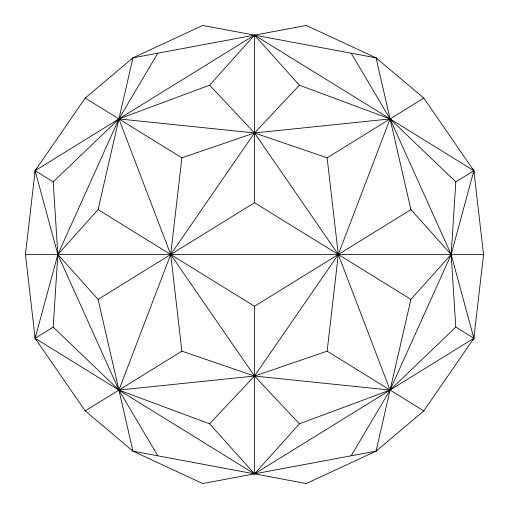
<?xml version="1.0" encoding="UTF-8"?>
<svg xmlns="http://www.w3.org/2000/svg" width="509" height="509" viewBox="0 0 509 509"><rect width="100%" height="100%" fill="white"/><g stroke="black" fill="none" stroke-linecap="round" stroke-linejoin="round"><path stroke-width="0.76" d="M157.828 455.809L118.921 390.079L53.19 327.128L57.841 254.5L53.19 181.872L118.921 118.921L157.828 53.19M351.172 53.19L390.079 118.921L455.809 181.872L451.159 254.5L455.809 327.128L390.079 390.079L351.172 455.809M25.45 254.5L35.127 170.706L85.2 98.078L132.957 57.841L202.716 25.45L376.043 57.841L423.8 98.078L473.873 170.706L483.55 254.5L473.873 338.294L423.8 410.922L376.043 451.159L306.284 483.55L132.957 451.159L85.2 410.922L35.127 338.294L25.45 254.5L483.55 254.5M472.314 340.095L473.873 338.294L451.159 254.5L390.079 118.921L254.5 132.957L181.872 157.828L170.706 254.5L181.872 351.172L254.5 376.043L390.079 390.079L451.159 254.5L473.873 170.706L472.314 168.905M36.686 168.905L35.127 170.706L57.841 254.5L118.921 390.079L254.5 376.043L327.128 351.172L338.294 254.5L327.128 157.828L254.5 132.957L118.921 118.921L57.841 254.5L35.127 338.294L36.686 340.095M377.086 449.962L376.043 451.159L202.716 483.55L132.957 451.159L98.078 299.387L57.841 254.5L98.078 209.613L132.957 57.841L306.284 25.45L376.043 57.841L377.086 59.038M376.043 451.159L410.922 299.387L451.159 254.5L410.922 209.613L376.043 57.841M131.914 59.038L132.957 57.841M209.613 85.2L254.5 132.957L338.294 254.5L390.079 390.079L299.387 423.8L254.5 376.043L170.706 254.5L118.921 118.921L209.613 85.2L254.5 35.127L473.873 170.706L473.873 173.092M35.127 335.908L35.127 338.294L254.5 473.873L299.387 423.8M209.613 423.8L254.5 376.043L338.294 254.5L390.079 118.921L299.387 85.2L254.5 132.957L170.706 254.5L118.921 390.079L209.613 423.8L254.5 473.873L473.873 338.294L473.873 335.908M35.127 173.092L35.127 170.706L254.5 35.127L299.387 85.2M35.127 338.294L53.19 327.128M98.078 299.387L254.5 202.716L254.5 35.127M327.128 157.828L423.8 98.078M85.2 410.922L181.872 351.172M254.5 473.873L254.5 306.284L410.922 209.613M455.809 181.872L473.873 170.706M85.2 98.078L181.872 157.828M254.5 202.716L410.922 299.387M455.809 327.128L473.873 338.294M35.127 170.706L53.19 181.872M98.078 209.613L254.5 306.284M327.128 351.172L423.8 410.922M131.914 449.962L132.957 451.159"/></g></svg>
